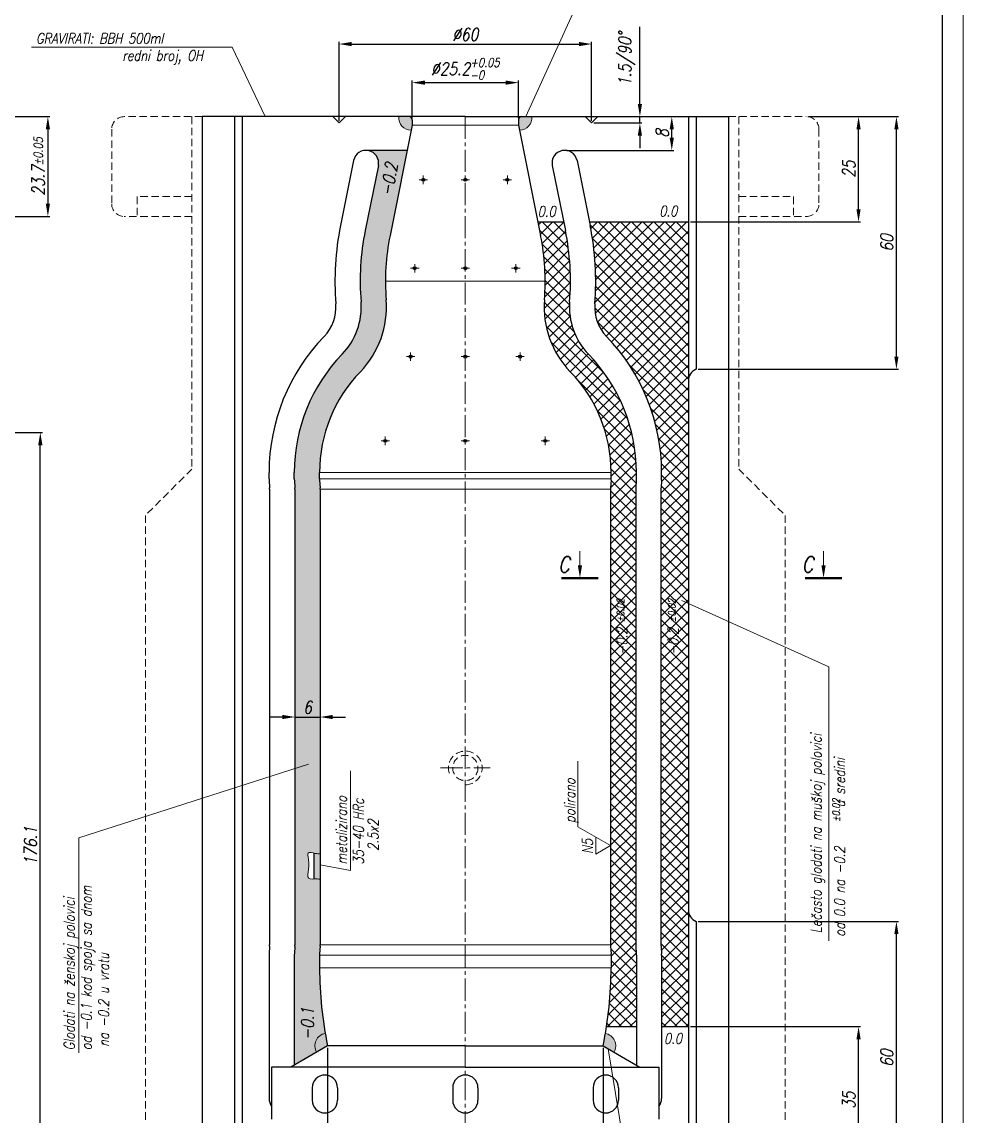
# Model space of a CAD drawing. Extents: x -409 to 671, y -177 to 531.
# Drawn here: x 207.9 to 431.5, y 42.1 to 302 of the extents above; entities that cross this region are included whole.
import ezdxf

# ---------------------------------------------------------------- set-up
doc = ezdxf.new("R2010")
doc.units = 0
doc.header["$LTSCALE"] = 7
doc.header["$MEASUREMENT"] = 0
doc.linetypes.add('CENTER2', pattern=[1.125, 0.75, -0.125, 0.125, -0.125])
doc.linetypes.add('HIDDEN', pattern=[0.375, 0.25, -0.125])
doc.layers.get('0').update_dxf_attribs({"linetype": 'CONTINUOUS', "lineweight": 15})
for name, color, linetype, lineweight in [('1', 1, 'CENTER2', 15), ('2', 2, 'HIDDEN', 15), ('3', 3, 'CONTINUOUS', 30), ('4', 5, 'CONTINUOUS', 50), ('8', 250, 'CONTINUOUS', 15)]:
    doc.layers.add(name, color=color, linetype=linetype, lineweight=lineweight)
doc.styles.add('ITALICT', font='ITALICT.shx', dxfattribs={"width": 0.8, "height": 3})
doc.dimstyles.get("Standard").update_dxf_attribs({"dimtxt": 3, "dimasz": 3, "dimexe": 0.5, "dimexo": 0.5, "dimgap": 0.8, "dimtad": 1, "dimdsep": 46, "dimtxsty": 'ITALICT', "dimcen": 0.09, "dimazin": 2, "dimtfac": 1, "dimtmove": 0, "dimatfit": 3, "dimfxl": 1, "dimtolj": 1, "dimtzin": 0, "dimarcsym": 0})

# ---------------------------------------------------------------- blocks, each defined once
blk = doc.blocks.new('*D12')
at = {"color": 0, "lineweight": -2, "transparency": 16777216}
for p, q in [((300.6560759354109, 279.1682538731645), (300.6560759354109, 288.0477000788716)), ((303.6560759354109, 287.5477000788716), (322.8560759354109, 287.5477000788716)), ((325.8560759354109, 279.1682538731645), (325.8560759354109, 288.0477000788716))]:
    blk.add_line(p, q, dxfattribs=at)
at = {"color": 0, "transparency": 16777216}
for points in [[(303.6560759354109, 288.0477000788716), (303.6560759354109, 287.0477000788716), (300.6560759354109, 287.5477000788716)], [(322.8560759354109, 288.0477000788716), (322.8560759354109, 287.0477000788716), (325.8560759354109, 287.5477000788716)]]:
    blk.add_solid(points, dxfattribs=at)
at = {"color": 0, "transparency": 16777216, "insert": (313.2560759354109, 290.8327000788716), "char_height": 3, "attachment_point": 5, "style": 'ITALICT'}
blk.add_mtext('\\A1;%%c25.2{}{\\H0.71x;\\C3;\\S+0.05^ -0;}', dxfattribs=at)
blk = doc.blocks.new('*D23')
at = {"color": 0, "lineweight": -2, "transparency": 16777216}
for p, q in [((161.2258858793589, 279.4682538731645), (214.6031595607306, 279.4682538731645)), ((214.1031595607306, 276.4682538731645), (214.1031595607306, 258.7682538731644)), ((161.2258858793589, 255.7682538731644), (214.6031595607306, 255.7682538731644))]:
    blk.add_line(p, q, dxfattribs=at)
at = {"color": 0, "transparency": 16777216}
for points in [[(213.6031595607306, 276.4682538731645), (214.6031595607306, 276.4682538731645), (214.1031595607306, 279.4682538731645)], [(213.6031595607306, 258.7682538731644), (214.6031595607306, 258.7682538731644), (214.1031595607306, 255.7682538731644)]]:
    blk.add_solid(points, dxfattribs=at)
at = {"color": 0, "transparency": 16777216, "insert": (211.8031595607306, 267.6182538731645), "char_height": 3, "attachment_point": 5, "rotation": 90, "style": 'ITALICT'}
blk.add_mtext('\\A1;23.7{}{\\H0.71x;\\C3;%%p0.05}', dxfattribs=at)
blk = doc.blocks.new('*D32')
at = {"color": 0, "lineweight": -2, "transparency": 16777216}
for p, q in [((280.5310759354108, 58.26825387316504), (280.5310759354108, 16.37807783473869)), ((345.9810759354108, 58.26825387316441), (345.9810759354108, 16.37807783473869)), ((283.5310759354108, 16.87807783473869), (342.9810759354108, 16.87807783473869))]:
    blk.add_line(p, q, dxfattribs=at)
at = {"color": 0, "transparency": 16777216}
for points in [[(283.5310759354108, 17.37807783473869), (283.5310759354108, 16.37807783473869), (280.5310759354108, 16.87807783473869)], [(342.9810759354108, 17.37807783473869), (342.9810759354108, 16.37807783473869), (345.9810759354108, 16.87807783473869)]]:
    blk.add_solid(points, dxfattribs=at)
at = {"color": 0, "transparency": 16777216, "insert": (313.2560759354108, 20.16307783473869), "char_height": 3, "attachment_point": 5, "style": 'ITALICT'}
blk.add_mtext('\\A1;%%c65.45{}{\\H0.71x;\\C3;\\S+0.05^ -0;}', dxfattribs=at)
blk = doc.blocks.new('*D36')
at = {"color": 0, "lineweight": -2, "transparency": 16777216}
for p, q in [((283.2560759354109, 278.4682538731645), (283.2560759354109, 297.208543599171)), ((286.2560759354109, 296.708543599171), (340.2560759354109, 296.708543599171)), ((343.2560759354109, 278.4682538731645), (343.2560759354109, 297.208543599171))]:
    blk.add_line(p, q, dxfattribs=at)
at = {"color": 0, "transparency": 16777216}
for points in [[(286.2560759354109, 297.208543599171), (286.2560759354109, 296.208543599171), (283.2560759354109, 296.708543599171)], [(340.2560759354109, 297.208543599171), (340.2560759354109, 296.208543599171), (343.2560759354109, 296.708543599171)]]:
    blk.add_solid(points, dxfattribs=at)
at = {"color": 0, "transparency": 16777216, "insert": (313.2560759354109, 299.008543599171), "char_height": 3, "attachment_point": 5, "style": 'ITALICT'}
blk.add_mtext('\\A1;%%c60', dxfattribs=at)
blk = doc.blocks.new('*D37')
at = {"color": 0, "lineweight": -2, "transparency": 16777216}
for p, q in [((354.7206842005839, 282.4682538731645), (354.7206842005839, 300.7825395874502)), ((354.7206842005839, 277.9682538731645), (354.7206842005839, 279.4682538731645)), ((343.7560759354109, 277.9682538731645), (355.2206842005839, 277.9682538731645)), ((354.7206842005839, 274.9682538731645), (354.7206842005839, 271.9682538731645))]:
    blk.add_line(p, q, dxfattribs=at)
at = {"color": 0, "transparency": 16777216}
for points in [[(354.2206842005839, 282.4682538731645), (355.2206842005839, 282.4682538731645), (354.7206842005839, 279.4682538731645)], [(354.2206842005839, 274.9682538731645), (355.2206842005839, 274.9682538731645), (354.7206842005839, 277.9682538731645)]]:
    blk.add_solid(points, dxfattribs=at)
at = {"color": 0, "transparency": 16777216, "insert": (351.6349699148695, 293.1253967303074), "char_height": 3, "attachment_point": 5, "rotation": 90, "style": 'ITALICT'}
blk.add_mtext('\\A1;1.5/90%%D', dxfattribs=at)
blk = doc.blocks.new('*D38')
at = {"color": 0, "lineweight": -2, "transparency": 16777216}
for p, q in [((362.2995983429122, 274.4682538731645), (362.2995983429122, 276.4682538731645)), ((337.3524415734497, 271.4682538731645), (362.7995983429122, 271.4682538731645))]:
    blk.add_line(p, q, dxfattribs=at)
at = {"color": 0, "transparency": 16777216}
for points in [[(361.7995983429122, 276.4682538731645), (362.7995983429122, 276.4682538731645), (362.2995983429122, 279.4682538731645)], [(361.7995983429122, 274.4682538731645), (362.7995983429122, 274.4682538731645), (362.2995983429122, 271.4682538731645)]]:
    blk.add_solid(points, dxfattribs=at)
at = {"color": 0, "transparency": 16777216, "insert": (359.9995983429122, 275.4682538731646), "char_height": 3, "attachment_point": 5, "rotation": 90, "style": 'ITALICT'}
blk.add_mtext('\\A1;8', dxfattribs=at)
blk = doc.blocks.new('*D41')
at = {"color": 0, "lineweight": -2, "transparency": 16777216}
for p, q in [((394.756075935411, 279.4682538731645), (416.1579726060618, 279.4682538731645)), ((415.6579726060618, 222.4682538731645), (415.6579726060618, 276.4682538731645)), ((368.5759210578985, 219.4682538731645), (416.1579726060618, 219.4682538731645))]:
    blk.add_line(p, q, dxfattribs=at)
at = {"color": 0, "transparency": 16777216}
for points in [[(415.1579726060618, 276.4682538731645), (416.1579726060618, 276.4682538731645), (415.6579726060618, 279.4682538731645)], [(415.1579726060618, 222.4682538731645), (416.1579726060618, 222.4682538731645), (415.6579726060618, 219.4682538731645)]]:
    blk.add_solid(points, dxfattribs=at)
at = {"color": 0, "transparency": 16777216, "insert": (413.3579726060618, 249.4682538731646), "char_height": 3, "attachment_point": 5, "rotation": 90, "style": 'ITALICT'}
blk.add_mtext('\\A1;60', dxfattribs=at)
blk = doc.blocks.new('*D42')
at = {"color": 0, "lineweight": -2, "transparency": 16777216}
for p, q in [((368.5759210578985, 88.31825387316448), (416.1579726060617, 88.31825387316447)), ((415.6579726060617, 31.31825387316445), (415.6579726060617, 85.31825387316448)), ((386.7560759354112, 28.31825387316446), (416.1579726060617, 28.31825387316445))]:
    blk.add_line(p, q, dxfattribs=at)
at = {"color": 0, "transparency": 16777216}
for points in [[(415.1579726060617, 85.31825387316448), (416.1579726060617, 85.31825387316447), (415.6579726060617, 88.31825387316448)], [(415.1579726060617, 31.31825387316445), (416.1579726060617, 31.31825387316445), (415.6579726060617, 28.31825387316445)]]:
    blk.add_solid(points, dxfattribs=at)
at = {"color": 0, "transparency": 16777216, "insert": (413.3579726060617, 55.81825387316454), "char_height": 3, "attachment_point": 5, "rotation": 90, "style": 'ITALICT'}
blk.add_mtext('\\A1;60', dxfattribs=at)
blk = doc.blocks.new('*D86')
at = {"color": 0, "lineweight": -2, "transparency": 16777216}
for p, q in [((366.7560684379133, 63.31825387316453), (407.1579726060617, 63.31825387316452)), ((406.6579726060617, 31.31825387316446), (406.6579726060617, 60.31825387316452)), ((386.7560759354109, 28.31825387316446), (407.1579726060617, 28.31825387316446))]:
    blk.add_line(p, q, dxfattribs=at)
at = {"color": 0, "transparency": 16777216}
for points in [[(406.1579726060617, 60.31825387316452), (407.1579726060617, 60.31825387316452), (406.6579726060617, 63.31825387316452)], [(406.1579726060617, 31.31825387316446), (407.1579726060617, 31.31825387316446), (406.6579726060617, 28.31825387316446)]]:
    blk.add_solid(points, dxfattribs=at)
at = {"color": 0, "transparency": 16777216, "insert": (404.3579726060617, 45.81825387316454), "char_height": 3, "attachment_point": 5, "rotation": 90, "style": 'ITALICT'}
blk.add_mtext('\\A1;35', dxfattribs=at)
blk = doc.blocks.new('*D98')
at = {"color": 0, "lineweight": -2, "transparency": 16777216}
for p, q in [((148.2258858793589, 204.4182538731645), (212.8001589766388, 204.4182538731645)), ((212.3001589766388, 31.31825387316444), (212.3001589766388, 201.4182538731645)), ((147.3758858793589, 28.31825387316446), (212.8001589766388, 28.31825387316444))]:
    blk.add_line(p, q, dxfattribs=at)
at = {"color": 0, "transparency": 16777216}
for points in [[(211.8001589766388, 201.4182538731645), (212.8001589766388, 201.4182538731645), (212.3001589766388, 204.4182538731645)], [(211.8001589766388, 31.31825387316444), (212.8001589766388, 31.31825387316444), (212.3001589766388, 28.31825387316444)]]:
    blk.add_solid(points, dxfattribs=at)
at = {"color": 0, "transparency": 16777216, "insert": (210.0001589766388, 106.2553920564385), "char_height": 3, "attachment_point": 5, "rotation": 90, "style": 'ITALICT'}
blk.add_mtext('\\A1;176.1', dxfattribs=at)
blk = doc.blocks.new('*D99')
at = {"color": 0, "lineweight": -2, "transparency": 16777216}
for p, q in [((394.756075935411, 279.4682538731645), (407.1579726060618, 279.4682538731645)), ((406.6579726060618, 257.4682538731645), (406.6579726060618, 276.4682538731645)), ((366.7560684379132, 254.4682538731645), (407.1579726060618, 254.4682538731645))]:
    blk.add_line(p, q, dxfattribs=at)
at = {"color": 0, "transparency": 16777216}
for points in [[(406.1579726060618, 276.4682538731645), (407.1579726060618, 276.4682538731645), (406.6579726060618, 279.4682538731645)], [(406.1579726060618, 257.4682538731645), (407.1579726060618, 257.4682538731645), (406.6579726060618, 254.4682538731645)]]:
    blk.add_solid(points, dxfattribs=at)
at = {"color": 0, "transparency": 16777216, "insert": (404.3579726060617, 266.9682538731646), "char_height": 3, "attachment_point": 5, "rotation": 90, "style": 'ITALICT'}
blk.add_mtext('\\A1;25', dxfattribs=at)
blk = doc.blocks.new('*D118')
at = {"color": 0, "linetype": 'ByBlock', "lineweight": -2, "transparency": 16777216}
for p, q in [((269.7810759354109, 136.8682538731645), (266.7810759354109, 136.8682538731645)), ((272.7810759354109, 136.8682538731645), (278.7810759354109, 136.8682538731645)), ((281.7810759354109, 136.8682538731645), (284.7810759354109, 136.8682538731645))]:
    blk.add_line(p, q, dxfattribs=at)
at = {"color": 0, "transparency": 16777216}
for points in [[(269.7810759354109, 137.3682538731645), (269.7810759354109, 136.3682538731645), (272.7810759354109, 136.8682538731645)], [(281.7810759354109, 137.3682538731645), (281.7810759354109, 136.3682538731645), (278.7810759354109, 136.8682538731645)]]:
    blk.add_solid(points, dxfattribs=at)
at = {"color": 0, "transparency": 16777216, "insert": (275.7810759354109, 139.1682538731645), "char_height": 3, "attachment_point": 5, "style": 'ITALICT'}
blk.add_mtext('\\A1;6', dxfattribs=at)

msp = doc.modelspace()

# ---------------------------------------------------------------- hatches: boundary and pattern name
h = msp.add_hatch(color=256)
h.dxf.hatch_style = 1
h.paths.add_polyline_path([(300.6560759354111, 278.6682538731645, 0.4142135623730951), (299.8560759354111, 279.4682538731645), (297.4309259118746, 279.4682538731645, 0.4358527325705445), (300.4071427461134, 276.2339749156389), (300.6560759354109, 277.4682538731645)])
h.paths.add_polyline_path([(329.0812259589472, 279.4682538731645), (326.6560759354108, 279.4682538731645, 0.4142135623730951), (325.8560759354108, 278.6682538731645), (325.856075935411, 277.4682538731645), (326.1050091247085, 276.2339749156389, 0.435852732570544)])
h = msp.add_hatch(color=256)
h.dxf.hatch_style = 1
edge = h.paths.add_edge_path()
edge.add_spline(control_points=[(278.7810759354109, 104.4237567503555), (278.4495835926557, 104.3819505464335), (277.9744205470585, 104.3815411638697), (277.4181724255089, 104.5084965864699), (277.2810759354109, 104.5413966023833)], knot_values=[11.11269110053702, 11.11269110053702, 11.11269110053702, 11.11269110053702, 12.11596457032771, 12.44463667010684, 12.44463667010684, 12.44463667010684, 12.44463667010684], degree=3, periodic=0)
edge.add_line((277.2810759354109, 104.5413966023833), (277.2810759354109, 98.39348359616764))
edge.add_spline(control_points=[(277.2810759354109, 98.39348359616763), (277.5434780750919, 98.40965455669793), (278.0327544215266, 98.44185637951139), (278.4581108832782, 98.37367752839167), (278.7810759354109, 98.3298733752099)], knot_values=[1.10695986232583, 1.10695986232583, 1.10695986232583, 1.10695986232583, 1.791871572251339, 2.344645102526589, 2.344645102526589, 2.344645102526589, 2.344645102526589], degree=3, periodic=0)
edge.add_line((278.7810759354109, 98.3298733752099), (278.7810759354109, 104.4237567503555))
h = msp.add_hatch(color=256)
h.dxf.hatch_style = 1
h.paths.add_polyline_path([(279.9697842925706, 61.71527808271571, 0.5162301655824615), (277.9330002410359, 57.26825297773259), (280.5310759354108, 58.76825387316504, -0.008240888075733966)])
h.paths.add_polyline_path([(346.5423675782512, 61.71527808271526, -0.008240888075734632), (345.981075935411, 58.76825387316435), (348.5791516297858, 57.26825297773198, 0.5162301655824778)])
at = {"layer": '8'}
h = msp.add_hatch(dxfattribs=at)
h.set_pattern_fill('DOTS', color=256, scale=15)
h.set_pattern_definition([(0, (0, 0), (0.46875, 0.9375), [0, -0.9375])])
edge = h.paths.add_edge_path()
edge.add_arc((273.7810759354109, 190.9682538731648), 5.000000000000074, 0, 3.987415849340274)
edge.add_line((278.7689726711722, 191.3159407342662), (278.6431791996495, 193.1205670120628))
edge.add_arc((283.6310759354105, 193.4682538731642), 4.999999999999835, 180.0000000000045, 183.9874158493391, ccw=False)
edge.add_line((278.6310759354107, 193.4682538731638), (278.6310759354108, 194.9682538731619))
edge.add_arc((312.9810759354108, 194.9682538731644), 34.35000000000004, 135.879433021579, 180.0000000000043, ccw=False)
edge.add_arc((272.5287382254424, 234.197463319681), 22, 315.879433021579, 364.5966208608755)
edge.add_arc((349.2810759354107, 240.3682538731646), 54.99999999999994, 168.5973728673433, 184.5966208608755, ccw=False)
edge.add_line((295.3666598532795, 251.2418796954388), (299.4459774186383, 271.4682538731645))
edge.add_line((299.4459774186383, 271.4682538731645), (289.6597102973723, 271.4682538731645))
edge.add_arc((289.6597102973723, 268.4682538731645), 3.000000000000021, -11.402627132656676, 90, ccw=False)
edge.add_line((292.6004966291249, 267.8751470101313), (289.4850871897744, 252.4280934215053))
edge.add_arc((349.2810759354108, 240.3682538731646), 61.00000000000003, 168.597372867343, 184.5966208608755)
edge.add_arc((272.5287382254423, 234.197463319681), 16.00000000000002, -44.120566978420925, 4.596620860875419, ccw=False)
edge.add_arc((312.9810759354108, 194.9682538731645), 40.35000000000001, 135.879433021579, 180.0000000000043)
edge.add_line((272.6310759354108, 194.9682538731614), (272.6310759354107, 193.4682538731645))
edge.add_arc((277.6310759354105, 193.4682538731642), 4.999999999999835, 179.9999999999958, 183.9874158493401)
edge.add_line((272.6431791996495, 193.1205670120628), (272.7689726711722, 191.3159407342661))
edge.add_arc((267.7810759354109, 190.9682538731648), 5.000000000000076, 0, 3.9874158493390155, ccw=False)
edge.add_line((272.7810759354109, 190.9682538731648), (272.7810759354109, 82.76825387316462))
edge.add_arc((267.7810759354109, 82.76825387316462), 5.00000000000005, -3.9874158493349796, 0, ccw=False)
edge.add_line((272.7689726711722, 82.42056701206364), (272.6431791996496, 80.61594073426524))
edge.add_arc((277.6310759354109, 80.26825387316437), 5.000000000000089, 176.0125841506663, 180.000000000002)
edge.add_line((272.6310759354108, 80.2682538731642), (272.6310759354118, 54.20718311623092))
edge.add_line((272.6310759354118, 54.20718311623092), (277.9330002410359, 57.26825297773259))
edge.add_arc((280.5310759354105, 58.76825387316549), 3.000000000000001, 100.78342918563192, 210.0000197471237, ccw=False)
edge.add_arc((369.6468654090963, 77.2682538731646), 91.01578947368536, 180.0000000000022, 189.8391143497341, ccw=False)
edge.add_line((278.6310759354109, 77.26825387316107), (278.6310759354108, 80.2682538731642))
edge.add_arc((283.6310759354109, 80.26825387316437), 5.000000000000089, 176.012584150665, 180.000000000002, ccw=False)
edge.add_line((278.6431791996496, 80.61594073426535), (278.7689726711722, 82.42056701206376))
edge.add_arc((273.7810759354109, 82.7682538731646), 5.000000000000049, 356.0125841506666, 360.0000000000003)
edge.add_line((278.7810759354109, 82.76825387316462), (278.7810759354109, 98.32987337520989))
edge.add_spline(control_points=[(278.7810759354109, 98.3298733752099), (278.4581108832782, 98.37367752839167), (278.0327544215266, 98.44185637951139), (277.5434780750919, 98.40965455669793), (277.2810759354109, 98.39348359616763)], knot_values=[1.10695986232583, 1.10695986232583, 1.10695986232583, 1.10695986232583, 1.65973339260108, 2.344645102526589, 2.344645102526589, 2.344645102526589, 2.344645102526589], degree=3, periodic=0)
edge.add_spline(control_points=[(277.2810759354109, 98.39348359616763), (276.7679512317041, 98.3618614480371), (275.5302455909122, 98.29674073538816), (276.2063068182984, 101.3002297589263), (276.0170817004694, 102.8026635153051), (275.7589791558971, 104.9544388555237), (276.6780946575509, 104.6860982911202), (277.2810759354109, 104.5413966023833)], knot_values=[2.344645102526589, 2.344645102526589, 2.344645102526589, 2.344645102526589, 3.683982954908346, 5.789738561323501, 8.897583544937163, 9.667117092186864, 11.11269110053702, 11.11269110053702, 11.11269110053702, 11.11269110053702], degree=3, periodic=0)
edge.add_spline(control_points=[(277.2810759354109, 104.5413966023833), (277.4181724255089, 104.5084965864699), (277.9744205470585, 104.3815411638697), (278.4495835926557, 104.3819505464335), (278.7810759354109, 104.4237567503555)], knot_values=[11.11269110053702, 11.11269110053702, 11.11269110053702, 11.11269110053702, 11.44136320031615, 12.44463667010684, 12.44463667010684, 12.44463667010684, 12.44463667010684], degree=3, periodic=0)
edge.add_line((278.7810759354109, 104.4237567503555), (278.7810759354109, 190.9682538731648))
h.paths.add_polyline_path([(274.1739330782681, 136.9182538731645), (277.3882187925538, 136.9182538731645), (277.3882187925538, 141.4182538731645), (274.1739330782681, 141.4182538731645)], flags=24)
h.paths.add_polyline_path([(296.5892722938974, 259.8409215583737), (298.2613279784091, 269.4247272653309), (293.8282900963363, 270.1981450929686), (292.1562344118246, 260.6143393860112)], flags=24)
h.paths.add_polyline_path([(277.9970967800516, 59.6101865400215), (277.9970967800516, 68.99590082573579), (273.4970967800516, 68.99590082573579), (273.4970967800516, 59.6101865400215)], flags=25)
h = msp.add_hatch(dxfattribs=at)
h.set_pattern_fill('ANSI37', color=256, scale=15)
h.set_pattern_definition([(45, (0, 0), (-1.325825214724776, 1.325825214724777), []), (135, (0, 0), (-1.325825214724777, -1.325825214724776), [])])
h.paths.add_polyline_path([(337.0270646810476, 252.428093421505), (336.615598824959, 254.4682538731646), (330.4947869163724, 254.4682538731645), (331.1454920175423, 251.2418796954387, -0.06992351465254344), (332.0541742996742, 235.960546334962, 0.2158294553270084), (338.19013184202, 218.8817116280508, -0.1949263146822356), (347.881075935411, 194.9682538731619), (347.8810759354112, 193.4682538731646, -0.01740013953562976), (347.8689726711724, 193.1205670120628), (347.7431791996497, 191.3159407342661, 0.01740013953560478), (347.731075935411, 190.9682538731648), (347.731075935411, 82.76825387316464, 0.01740013953558809), (347.7431791996497, 82.42056701206366), (347.8689726711723, 80.61594073426517, -0.01740013953559269), (347.881075935411, 80.26825387316413), (347.8810759354109, 77.26825387316097, -0.03848814772421192), (346.8056635652168, 63.31825387316442), (353.8810759354104, 63.31825387316454), (353.881075935411, 80.26825387316416, 0.01740013953559807), (353.8689726711723, 80.61594073426531), (353.7431791996497, 82.42056701206377, -0.01740013953558459), (353.731075935411, 82.76825387316467), (353.731075935411, 190.9682538731648, -0.0174001395356108), (353.7431791996497, 191.3159407342662), (353.8689726711724, 193.1205670120628, 0.01740013953558885), (353.8810759354112, 193.4682538731638), (353.881075935411, 194.9682538731614, 0.1949263146822356), (342.4973905156635, 223.0587348166772, -0.2158294553270086), (338.034875939412, 235.4797055126127, 0.06992351465254344)])
h.paths.add_polyline_path([(366.2560684379132, 254.4682538731645), (342.7364107335455, 254.4682538731645), (342.9086373445528, 253.6143071475711, -0.06992351465254289), (344.0155775791498, 234.9988646902633, 0.2158294553270084), (346.804649189307, 227.2357580053036, -0.1949263146822355), (359.881075935411, 194.968253873161), (359.8810759354112, 193.4682538731646, -0.01740013953563043), (359.8689726711724, 193.1205670120627), (359.7431791996497, 191.3159407342661, 0.0174001395356051), (359.731075935411, 190.9682538731648), (359.731075935411, 82.76825387316464, 0.01740013953559171), (359.7431791996497, 82.4205670120636), (359.8689726711723, 80.61594073426522, -0.01740013953559523), (359.881075935411, 80.26825387316413), (359.8810759354104, 63.31825387316454), (366.2560684379133, 63.31825387316451)])
h.paths.add_polyline_path([(352.3603417374632, 151.1510069839445), (352.3603417374632, 159.2581498410873), (348.6103417374632, 159.2581498410873), (348.6103417374632, 151.1510069839445)], flags=24)
h.paths.add_polyline_path([(351.4559534951835, 159.4757574086707), (351.4559534951835, 166.8174240753374), (348.8309534951835, 166.8174240753374), (348.8309534951835, 159.4757574086707)], flags=24)
h.paths.add_polyline_path([(363.6024359966567, 159.4757574086707), (363.6024359966567, 166.8174240753374), (360.9774359966567, 166.8174240753374), (360.9774359966567, 159.4757574086707)], flags=24)
h.paths.add_polyline_path([(364.5068242389364, 151.1510069839445), (364.5068242389364, 159.2581498410873), (360.7568242389364, 159.2581498410873), (360.7568242389364, 151.1510069839445)], flags=24)

# ---------------------------------------------------------------- linework, layer by layer
for p, q in [((431.4996989140276, 506.4649973084856), (431.4996989140282, -94.1370504057216)), ((341.5993394357501, 310.1383845369762), (327.5978994800175, 279.4682538731645)), ((210.2477706419519, 296.013258732138), (257.890567756679, 296.0132587321379)), ((257.890567756679, 296.0132587321379), (265.692581079907, 279.4682538731644)), ((340.4873238175284, 172.8700897778702), (340.4873238175284, 176.2934473049336)), ((398.3517551775782, 172.8700897778702), (398.3517551775782, 176.2934473049336)), ((399.5865739902641, 148.7983651655945), (364.7092260782201, 164.5488765136934)), ((399.586573990264, 83.72646569872973), (399.5865739902641, 148.7983651655945)), ((221.4719020061132, 108.1341148931433), (276.0341860913185, 125.6856988274619)), ((340.0093842483194, 110.7837363127186), (340.0093842483195, 126.36080199027)), ((285.9672104883443, 100.3963273710617), (285.9672104883443, 124.1170881648534)), ((340.0093842483194, 110.7837363127186), (347.731075935411, 106.3256155385769)), ((221.4719020061132, 57.09713169210653), (221.4719020061132, 108.1341148931433)), ((344.2608803834505, 104.3220972025119), (344.2608803834505, 108.3291338746419)), ((347.731075935411, 106.3256155385769), (344.2608803834505, 104.3220972025119)), ((285.9672104883443, 100.3963273710617), (278.7810759354109, 101.7537079877646)), ((356.5617677970658, 0.7097381153145363), (347.1623555726997, 58.08624121374665))]:
    msp.add_line(p, q)
for centre, start, end in [((300.4217613603603, 279.2339392981137), 175.5203587826544, 269.7208039288553), ((326.0903905104615, 279.2339392981137), 270.2791960711469, 4.47964121734552), ((280.5310759354108, 58.76825387316504), 100.7834291856363, 210.0000197471119), ((345.9810759354108, 58.76825387316441), 329.9999802528891, 79.21657081436149)]:
    msp.add_arc(centre, 3, start, end)
msp.add_open_spline([(278.7810759354109, 98.3298733752099), (278.4581108832782, 98.37367752839167), (277.572462910022, 98.51563484359143), (275.4595838175211, 97.98281671169516), (276.2063068182984, 101.3002297589263), (276.0170817004694, 102.8026635153051), (275.743042304186, 105.0873028091496), (277.4587212841632, 104.3810968568294), (278.4495835926557, 104.3819505464335), (278.7810759354109, 104.4237567503555)], degree=3, knots=[1.10695986232583, 1.10695986232583, 1.10695986232583, 1.10695986232583, 1.65973339260108, 3.683982954908346, 5.789738561323501, 8.897583544937163, 9.667117092186864, 11.44136320031615, 12.44463667010684, 12.44463667010684, 12.44463667010684, 12.44463667010684])
for points in [[(340.9873238175284, 172.8700897778702), (339.9873238175284, 172.8700897778702), (340.4873238175284, 169.8700897778701)], [(398.8517551775782, 172.8700897778702), (397.8517551775782, 172.8700897778702), (398.3517551775782, 169.8700897778701)]]:
    msp.add_solid(points)
at = {"layer": '1'}
for p, q in [((313.2560759354109, 279.4682538731645), (313.2560759354108, 28.31825387316435)), ((303.2560759354109, 265.4682538731645), (303.2560759354109, 263.4682538731645)), ((323.2560759354109, 265.4682538731645), (323.2560759354109, 263.4682538731645)), ((302.2560759354109, 264.4682538731645), (304.2560759354109, 264.4682538731645)), ((312.2560759354109, 264.4682538731645), (314.2560759354109, 264.4682538731645)), ((324.2560759354109, 264.4682538731645), (322.2560759354109, 264.4682538731645)), ((301.2560759354109, 244.4682538731645), (301.2560759354109, 242.4682538731645)), ((325.2560759354109, 244.4682538731645), (325.2560759354109, 242.4682538731645)), ((300.2560759354109, 243.4682538731645), (302.2560759354109, 243.4682538731645)), ((312.2560759354109, 243.4682538731645), (314.2560759354109, 243.4682538731645)), ((326.2560759354109, 243.4682538731645), (324.2560759354109, 243.4682538731645)), ((299.2560759354109, 222.4682538731645), (301.2560759354109, 222.4682538731645)), ((300.2560759354109, 223.4682538731645), (300.2560759354109, 221.4682538731645)), ((312.2560759354109, 222.4682538731645), (314.2560759354109, 222.4682538731645)), ((327.2560759354109, 222.4682538731645), (325.2560759354109, 222.4682538731645)), ((326.2560759354109, 223.4682538731645), (326.2560759354109, 221.4682538731645)), ((294.2560759354109, 203.4682538731645), (294.2560759354109, 201.4682538731645)), ((332.2560759354109, 203.4682538731645), (332.2560759354109, 201.4682538731645)), ((293.2560759354109, 202.4682538731645), (295.2560759354109, 202.4682538731645)), ((312.2560759354109, 202.4682538731645), (314.2560759354109, 202.4682538731645)), ((333.2560759354109, 202.4682538731645), (331.2560759354109, 202.4682538731645)), ((307.3808792233829, 124.7682538731645), (319.1478916117905, 124.7682538731644))]:
    msp.add_line(p, q, dxfattribs=at)
at = {"layer": '2'}
for p, q in [((250.7560759354109, 279.4682538731645), (232.2560759354109, 279.4682538731645)), ((248.3060759354109, 279.4682538731645), (248.3060759354109, 195.7682538731646)), ((375.7560759354109, 279.4682538731645), (394.256075935411, 279.4682538731645)), ((378.206075935411, 279.4682538731645), (378.206075935411, 195.7682538731646)), ((229.2560759354109, 276.4682538731645), (229.2560759354108, 258.7682538731644)), ((397.256075935411, 276.4682538731645), (397.2560759354108, 258.7682538731644)), ((248.3060759354111, 260.4682538731645), (235.3060759354111, 260.4682538731645)), ((235.3060759354111, 260.4682538731645), (235.3060759354113, 255.7682538731644)), ((378.2060759354108, 260.4682538731645), (391.2060759354108, 260.4682538731645)), ((391.2060759354108, 260.4682538731645), (391.2060759354105, 255.7682538731644)), ((248.3060759354111, 255.7682538731644), (232.2560759354108, 255.7682538731644)), ((378.2060759354108, 255.7682538731644), (394.2560759354108, 255.7682538731644)), ((248.3060759354109, 195.7682538731646), (237.2560759354112, 184.7182538731645)), ((378.206075935411, 195.7682538731646), (389.2560759354107, 184.7182538731645)), ((237.2560759354112, 184.7182538731645), (237.2560759354109, 31.31825387316447)), ((389.2560759354107, 184.7182538731645), (389.2560759354112, 31.31825387316447))]:
    msp.add_line(p, q, dxfattribs=at)
msp.add_circle((313.2560759354109, 124.7682538731644), 3, dxfattribs=at)
for centre, radius, start, end in [((232.2560759354109, 276.4682538731645), 3, 90, 180), ((394.256075935411, 276.4682538731645), 3, 0, 90), ((232.2560759354108, 258.7682538731644), 3, 180, 270), ((394.2560759354108, 258.7682538731644), 3, 270, 0), ((313.2560759354109, 124.7682538731644), 4, 270, 206.7051402965727)]:
    msp.add_arc(centre, radius, start, end, dxfattribs=at)
at = {"layer": '3'}
for p, q in [((426.4996989140276, 501.4649973084855), (426.4996989140282, -89.1370504057216)), ((313.2560759354109, 279.4682538731645), (250.7560759354107, 279.4682538731645)), ((250.7560759354109, 279.4682538731645), (250.756075935411, 28.31825387316446)), ((258.4362312757232, 279.4682538731645), (258.4362312757232, 28.31825387316445)), ((260.2560836188025, 279.4682538731645), (260.2560836188026, 28.31825387316445)), ((283.2560759354109, 277.9682538731645), (281.7560759354114, 279.4682538731645)), ((283.2560759354109, 277.9682538731645), (284.7560759354105, 279.4682538731645)), ((300.6560759354109, 278.6682538731645), (300.6560759354109, 277.4682538731645)), ((313.2560759354109, 279.4682538731645), (375.7560759354112, 279.4682538731645)), ((325.856075935411, 278.6682538731645), (325.856075935411, 277.4682538731645)), ((343.2560759354109, 277.9682538731645), (341.7560759354114, 279.4682538731645)), ((343.2560759354109, 277.9682538731645), (344.7560759354105, 279.4682538731645)), ((366.2560684379132, 279.4682538731645), (366.2560684379133, 38.31825387316444)), ((368.0759210578985, 279.4682538731645), (368.0759210578985, 219.4682538731645)), ((375.7560759354109, 279.4682538731645), (375.7560759354108, 28.31825387316446)), ((300.6560759354109, 277.4682538731645), (295.3666598532796, 251.2418796954388)), ((325.856075935411, 277.4682538731645), (331.1454920175423, 251.2418796954388)), ((299.4459774186383, 271.4682538731645), (289.6597102973723, 271.4682538731645)), ((286.7189239656196, 269.0613607361976), (283.6035145262692, 253.6143071475714)), ((292.6004966291248, 267.8751470101313), (289.4850871897744, 252.4280934215051)), ((333.911655241697, 267.8751470101313), (337.0270646810475, 252.4280934215051)), ((339.7932279052022, 269.0613607361976), (342.9086373445527, 253.6143071475714)), ((330.4947869163724, 254.4682538731645), (336.6155988249589, 254.4682538731646)), ((342.7364107335455, 254.4682538731645), (366.2560684379133, 254.4682538731645)), ((266.6310759354107, 193.4682538731645), (266.6310759354106, 194.9682538731645)), ((272.6310759354107, 193.4682538731645), (272.6310759354106, 194.9682538731645)), ((278.6310759354107, 193.4682538731645), (278.6310759354106, 194.9682538731645)), ((347.8810759354112, 193.4682538731645), (347.8810759354113, 194.9682538731645)), ((353.8810759354112, 193.4682538731645), (353.8810759354113, 194.9682538731645)), ((359.8810759354112, 193.4682538731645), (359.8810759354113, 194.9682538731645)), ((266.6431791996494, 193.1205670120633), (266.7689726711722, 191.3159407342656)), ((272.6431791996494, 193.1205670120633), (272.7689726711722, 191.3159407342656)), ((278.6431791996494, 193.1205670120633), (278.7689726711722, 191.3159407342656)), ((347.8689726711725, 193.1205670120633), (347.7431791996497, 191.3159407342656)), ((353.8689726711725, 193.1205670120633), (353.7431791996497, 191.3159407342656)), ((359.8689726711725, 193.1205670120633), (359.7431791996497, 191.3159407342656)), ((266.7810759354109, 190.9682538731645), (266.7810759354109, 82.7682538731645)), ((272.7810759354109, 190.9682538731645), (272.7810759354109, 82.7682538731645)), ((278.7810759354109, 190.9682538731645), (278.7810759354109, 82.7682538731645)), ((347.731075935411, 190.9682538731645), (347.731075935411, 82.7682538731645)), ((353.731075935411, 190.9682538731645), (353.731075935411, 82.7682538731645)), ((359.731075935411, 190.9682538731645), (359.731075935411, 82.7682538731645)), ((277.2810759354109, 104.5413966023833), (277.2810759354109, 98.39348359616763)), ((368.0759210578984, 88.31825387316451), (368.0759210578985, 38.31825387316445)), ((266.7689726711722, 82.4205670120637), (266.6431791996495, 80.6159407342653)), ((272.7689726711722, 82.4205670120637), (272.6431791996495, 80.6159407342653)), ((278.7689726711722, 82.4205670120637), (278.6431791996495, 80.6159407342653)), ((347.7431791996497, 82.4205670120637), (347.8689726711723, 80.6159407342653)), ((353.7431791996497, 82.4205670120637), (353.8689726711723, 80.6159407342653)), ((359.7431791996497, 82.4205670120637), (359.8689726711723, 80.6159407342653)), ((266.6310759354108, 80.26825387316404), (266.6310759354121, 46.24303774919815)), ((272.6310759354108, 80.26825387316427), (272.6310759354118, 54.207183116231)), ((278.6310759354108, 80.2682538731645), (278.6310759354109, 77.2682538731645)), ((347.881075935411, 80.2682538731645), (347.8810759354109, 77.2682538731645)), ((353.881075935411, 80.26825387316427), (353.8810759354101, 54.207183116231)), ((359.881075935411, 80.26825387316404), (359.8810759354097, 46.24303774919815)), ((346.8056635652168, 63.31825387316442), (353.8810759354104, 63.31825387316451)), ((359.8810759354104, 63.31825387316454), (366.2560684379133, 63.31825387316453)), ((280.5310759354108, 58.76825387316504), (271.7842093656486, 53.71824408504455)), ((313.256075935411, 58.76825387316457), (280.5310759354108, 58.76825387316504)), ((313.2560759354106, 58.76825387316457), (345.9810759354108, 58.76825387316441)), ((345.9810759354108, 58.76825387316441), (354.7279425051731, 53.71824408504392)), ((313.256075935411, 53.71825387316444), (267.2560759354112, 53.7182538731645)), ((267.2560759354112, 53.7182538731645), (267.256075935411, 41.31777258697998)), ((313.2560759354108, 53.71825387316444), (359.2560759354106, 53.7182538731645)), ((359.2560759354106, 53.7182538731645), (359.2560759354109, 41.31777258697998)), ((276.9035634380483, 48.81825387316438), (276.9035634380483, 45.81825387316438)), ((282.9035634380483, 48.81825387316438), (282.9035634380483, 45.81825387316438)), ((310.2560759354109, 48.81825387316438), (310.2560759354109, 45.81825387316438)), ((316.2560759354108, 48.81825387316438), (316.2560759354109, 45.81825387316438)), ((343.6085884327736, 48.81825387316438), (343.6085884327736, 45.81825387316438)), ((349.6085884327736, 48.81825387316438), (349.6085884327736, 45.81825387316438))]:
    msp.add_line(p, q, dxfattribs=at)
for centre in [(303.2560759354109, 264.4682538731645), (313.2560759354109, 264.4682538731645), (323.2560759354109, 264.4682538731645), (301.2560759354109, 243.4682538731645), (313.2560759354109, 243.4682538731645), (325.2560759354109, 243.4682538731645), (300.2560759354109, 222.4682538731645), (313.2560759354109, 222.4682538731645), (326.2560759354109, 222.4682538731645), (294.2560759354109, 202.4682538731645), (313.2560759354109, 202.4682538731645), (332.2560759354109, 202.4682538731645)]:
    msp.add_circle(centre, 0.35, dxfattribs=at)
for centre, radius, start, end in [((299.8560759354111, 278.6682538731645), 0.8, 0, 90), ((326.6560759354108, 278.6682538731645), 0.8, 90, 180), ((289.6597102973723, 268.4682538731645), 3.00000000000004, 348.5973728673433, 168.5973728673433), ((336.8524415734496, 268.4682538731645), 3.00000000000004, 11.40262713265622, 191.4026271326562), ((349.2810759354108, 240.3682538731645), 67, 168.5973728673424, 184.5966208608752), ((349.2810759354108, 240.3682538731645), 61, 168.5973728673424, 184.5966208608752), ((277.2310759354111, 240.3682538731645), 61, 355.4033791391249, 11.4026271326571), ((277.2310759354111, 240.3682538731645), 67, 355.4033791391249, 11.4026271326571), ((349.2810759354108, 240.3682538731645), 55, 168.5973728673424, 184.5966208608752), ((277.2310759354111, 240.3682538731645), 55, 355.4033791391244, 11.40262713265689), ((272.5287382254424, 234.197463319681), 10, 315.8794330215808, 4.596620860875311), ((272.5287382254424, 234.197463319681), 16, 315.8794330215808, 4.596620860875311), ((272.5287382254424, 234.197463319681), 22, 315.8794330215808, 4.596620860875311), ((353.9834136453795, 234.197463319681), 22, 175.4033791391245, 224.1205669784205), ((353.9834136453795, 234.197463319681), 16, 175.4033791391249, 224.1205669784173), ((353.9834136453795, 234.197463319681), 10, 175.4033791391249, 224.1205669784173), ((312.9810759354108, 194.9682538731645), 46.35, 135.8794330215809, 180), ((313.531075935411, 194.9682538731645), 46.35, 7.016709298534877e-15, 44.12056697841732), ((312.9810759354108, 194.9682538731645), 40.35, 135.8794330215809, 180), ((313.531075935411, 194.9682538731645), 40.35, 7.016709298534877e-15, 44.12056697841732), ((312.9810759354108, 194.9682538731645), 34.35, 135.8794330215809, 180), ((313.531075935411, 194.9682538731645), 34.35, 0, 44.12056697842055), ((369.2560684379132, 216.7101291186538), 3, 113.1651303559369, 180), ((271.6310759354107, 193.4682538731645), 5, 180.0000000000042, 183.9874158493404), ((277.6310759354107, 193.4682538731645), 5, 180.0000000000042, 183.9874158493404), ((283.6310759354107, 193.4682538731645), 5, 180.0000000000042, 183.9874158493404), ((342.8810759354112, 193.4682538731645), 5, 356.0125841506598, 359.9999999999958), ((348.8810759354112, 193.4682538731645), 5, 356.0125841506597, 359.9999999999958), ((354.8810759354112, 193.4682538731645), 5, 356.0125841506597, 359.9999999999958), ((261.7810759354109, 190.9682538731645), 5, 0, 3.987415849340596), ((267.7810759354109, 190.9682538731645), 5, 0, 3.987415849340593), ((273.7810759354109, 190.9682538731645), 5, 0, 3.987415849340593), ((352.731075935411, 190.9682538731645), 5, 176.0125841506597, 180), ((358.731075935411, 190.9682538731645), 5, 176.0125841506596, 180), ((364.731075935411, 190.9682538731645), 5, 176.0125841506596, 180), ((369.2560684379132, 91.07637862767513), 3, 180, 246.8348696440608), ((271.6310759354108, 80.2682538731645), 5, 176.0125841506645, 180.0000000000021), ((261.7810759354109, 82.7682538731645), 5, 356.0125841506645, 0), ((277.6310759354108, 80.2682538731645), 5, 176.0125841506645, 180.0000000000021), ((267.7810759354109, 82.7682538731645), 5, 356.0125841506645, 0), ((283.6310759354108, 80.2682538731645), 5, 176.0125841506645, 180.0000000000021), ((273.7810759354109, 82.7682538731645), 5, 356.0125841506645, 0), ((352.731075935411, 82.7682538731645), 5, 180, 183.9874158493353), ((342.881075935411, 80.2682538731645), 5, 359.9999999999978, 3.987415849335161), ((358.731075935411, 82.7682538731645), 5, 180, 183.9874158493355), ((348.881075935411, 80.2682538731645), 5, 359.9999999999978, 3.987415849335393), ((364.731075935411, 82.7682538731645), 5, 180, 183.9874158493355), ((354.881075935411, 80.2682538731645), 5, 359.9999999999978, 3.987415849335393), ((369.6468654090963, 77.2682538731645), 91.01578947368535, 180, 191.7277440215387), ((256.8652864617256, 77.2682538731645), 91.01578947368535, 348.2722559784624, 0), ((279.9035634380483, 48.81825387316438), 3.00000000000002, 0, 180), ((313.2560759354109, 48.81825387316438), 3.00000000000002, 0, 180), ((346.6085884327736, 48.81825387316438), 3.00000000000002, 0, 180), ((269.6310759354121, 46.24303774919827), 3, 180.0000000000022, 217.6584620061746), ((279.9035634380484, 45.81825387316438), 3.000000000000075, 180, 0), ((313.2560759354109, 45.81825387316438), 3.000000000000075, 180, 0), ((346.6085884327735, 45.81825387316438), 3.000000000000075, 180, 0), ((356.8810759354098, 46.24303774919827), 3, 322.3415379938236, 359.9999999999978)]:
    msp.add_arc(centre, radius, start, end, dxfattribs=at)
at = {"layer": '4'}
for p, q in [((344.8425773856475, 169.8700897778701), (336.1320702494093, 169.8700897778701)), ((402.7070087456974, 169.8700897778701), (393.9965016094591, 169.8700897778701))]:
    msp.add_line(p, q, dxfattribs=at)
at = {"layer": '8'}
for p, q in [((300.6560759354109, 277.4682538731645), (313.256075935411, 277.4682538731645)), ((325.856075935411, 277.4682538731645), (313.2560759354108, 277.4682538731645)), ((313.2560759354109, 240.3682538731645), (294.2810759354108, 240.3682538731645)), ((313.2560759354109, 240.3682538731645), (332.2310759354111, 240.3682538731645)), ((313.2560759354109, 194.9682538731645), (278.6310759354108, 194.9682538731645)), ((313.2560759354109, 194.9682538731645), (347.881075935411, 194.9682538731645)), ((313.2560759354109, 193.4682538731645), (278.6310759354108, 193.4682538731645)), ((313.2560759354109, 193.4682538731645), (347.881075935411, 193.4682538731645)), ((313.2560759354109, 190.9682538731645), (278.7810759354109, 190.9682538731645)), ((313.2560759354109, 190.9682538731645), (347.731075935411, 190.9682538731645)), ((313.2560759354109, 82.7682538731645), (278.7810759354109, 82.7682538731645)), ((313.2560759354109, 82.7682538731645), (347.731075935411, 82.7682538731645)), ((313.2560759354109, 80.2682538731645), (278.6310759354109, 80.2682538731645)), ((313.2560759354109, 80.2682538731645), (347.8810759354109, 80.2682538731645)), ((313.2560759354109, 77.2682538731645), (278.6310759354109, 77.2682538731645)), ((313.2560759354109, 77.2682538731645), (347.8810759354109, 77.2682538731645))]:
    msp.add_line(p, q, dxfattribs=at)

# ---------------------------------------------------------------- texts
at = {"style": 'ITALICT', "width": 0.8}
for s, height, p in [('GRAVIRATI: BBH 500ml', 2.5, (211.2851544283659, 296.8291653884372)), ('redni broj, OH', 2.5, (231.7617374256134, 292.7284191694395)), ('0.0', 2.5, (330.4349470663083, 255.7094453560994)), ('0.0', 2.5, (359.3302579682455, 255.7867164243273)), ('C', 3.75, (335.3466975839904, 171.2261323144256)), ('C', 3.75, (393.2111289440402, 171.2261323144256)), ('0.0', 2.5, (360.4507230231107, 59.24862042830411))]:
    msp.add_text(s, height=height, dxfattribs=at).set_placement(p)
for s, height, rotation, p in [('-0.2', 3, 80.10340081708549, (295.9400509031036, 260.4834939985217)), (' %%p0.02', 1.75, 90, (351.0184534951835, 158.446590742004)), (' %%p0.02', 1.75, 90, (363.1649359966567, 158.446590742004)), ('-0.2', 2.5, 90, (351.7353417374632, 151.5855307934683)), ('-0.2', 2.5, 90, (363.8818242389364, 151.5855307934683)), ('Lečasto glodati na muškoj polovici', 2.5, 90, (397.8457649766146, 85.47262722344203)), ('od 0.0 na -0.2     u sredini', 2.5, 90, (403.425124423938, 84.66318289740366)), ('polirano', 2.5, 89.99999999999997, (339.3412918783234, 111.6683321317646)), ('metalizirano', 2.5, 90, (285.0814354807397, 101.8196532099763)), ('35-40 HRc', 2.5, 90, (289.1290545283587, 101.8196532099763)), (' %%p0.02', 1.75, 90, (402.2453764974185, 110.995711341458)), ('2.5x2', 2.5, 90, (292.6296814933954, 105.0716450127783)), ('N5', 2.5, 89.99999999999997, (343.518286302893, 104.3166368748185)), ('Glodati na ženskoj polovici', 2.5, 90, (220.4268973076234, 57.69418971465893)), ('od -0.1 kod spoja sa dnom ', 2.5, 90, (224.4745163552425, 57.69418971465893)), ('na -0.2 u vratu', 2.5, 90, (228.5934199659648, 58.52518894881348)), ('-0.1', 3, 90, (277.2470967800516, 60.13161511145007))]:
    msp.add_text(s, height=height, rotation=rotation, dxfattribs=at).set_placement(p)

# ---------------------------------------------------------------- dimensions: what is measured, and where the dimension line sits
dim = msp.add_linear_dim(base=(343.2560759354109, 296.708543599171), p1=(283.2560759354109, 277.9682538731645), p2=(343.2560759354109, 277.9682538731645), text='%%c<>', dimstyle='Standard')
dim.commit()
dim.dimension.update_dxf_attribs({"geometry": '*D36', "text_midpoint": (313.2560759354109, 299.008543599171)})
dim = msp.add_linear_dim(base=(354.7206842005839, 279.4682538731645), p1=(343.2560759354109, 277.9682538731645), p2=(354.7206842005839, 279.4682538731645), angle=90, text='1.5/90%%D', dimstyle='Standard')
dim.commit()
dim.dimension.update_dxf_attribs({"geometry": '*D37', "text_midpoint": (351.6349699148695, 293.1253967303074)})
for base, p1, p2, override, picture, middle in [((325.8560759354109, 287.5477000788716), (300.6560759354109, 278.6682538731645), (325.8560759354109, 278.6682538731645), {"dimtp": 0.05, "dimtm": 0}, '*D12', (313.2560759354109, 290.8327000788716)), ((345.9810759354108, 16.87807783473869), (280.5310759354108, 58.76825387316504), (345.9810759354108, 58.76825387316441), {"dimtp": 0.05, "dimtm": 0, "dimtmove": 0}, '*D32', (313.2560759354108, 20.16307783473869))]:
    dim = msp.add_linear_dim(base=base, p1=p1, p2=p2, text='%%c<>{}{\\H0.71x;\\C3;\\S+0.05^ -0;}', dimstyle='Standard', override=override)
    dim.commit()
    dim.dimension.update_dxf_attribs({"geometry": picture, "text_midpoint": middle})
dim = msp.add_linear_dim(base=(214.1031595607306, 255.7682538731644), p1=(160.7258858793589, 279.4682538731645), p2=(160.7258858793589, 255.7682538731644), angle=90, text='<>{}{\\H0.71x;\\C3;%%p0.05}', dimstyle='Standard', override={"dimtp": 0.05, "dimtm": 0.05, "dimtmove": 0})
dim.commit()
dim.dimension.update_dxf_attribs({"geometry": '*D23', "text_midpoint": (214.1031595607306, 267.6182538731645), "dimtype": 160})
dim = msp.add_linear_dim(base=(362.2995983429122, 279.4682538731645), p1=(336.8524415734497, 271.4682538731645), p2=(362.2995983429122, 279.4682538731645), angle=90, dimstyle='Standard')
dim.commit()
dim.dimension.update_dxf_attribs({"geometry": '*D38', "text_midpoint": (359.9995983429122, 275.4682538731646)})
dim = msp.add_linear_dim(base=(406.6579726060618, 279.4682538731645), p1=(366.2560684379132, 254.4682538731645), p2=(394.256075935411, 279.4682538731645), angle=90, dimstyle='Standard', override={"dimtmove": 0})
dim.commit()
dim.dimension.update_dxf_attribs({"geometry": '*D99', "text_midpoint": (404.3579726060617, 266.9682538731646)})
for base, p1, p2, picture, middle in [((415.6579726060618, 279.4682538731645), (368.0759210578985, 219.4682538731645), (394.256075935411, 279.4682538731645), '*D41', (415.6579726060618, 249.4682538731646)), ((212.3001589766388, 204.4182538731645), (146.8758858793589, 28.31825387316446), (147.7258858793589, 204.4182538731645), '*D98', (212.3001589766388, 106.2553920564385)), ((415.6579726060617, 88.31825387316448), (386.2560759354112, 28.31825387316446), (368.0759210578985, 88.31825387316448), '*D42', (415.6579726060617, 55.81825387316454)), ((406.6579726060617, 63.31825387316452), (386.2560759354109, 28.31825387316446), (366.2560684379133, 63.31825387316453), '*D86', (406.6579726060617, 45.81825387316454))]:
    dim = msp.add_linear_dim(base=base, p1=p1, p2=p2, angle=90, dimstyle='Standard', override={"dimtmove": 0})
    dim.commit()
    dim.dimension.update_dxf_attribs({"geometry": picture, "text_midpoint": middle, "dimtype": 160})
dim = msp.add_linear_dim(base=(278.7810759354109, 136.8682538731645), p1=(272.7810759354109, 136.8682538731645), p2=(278.7810759354109, 136.8682538731645), dimstyle='Standard', override={"dimarcsym": 1})
dim.commit()
dim.dimension.update_dxf_attribs({"geometry": '*D118', "text_midpoint": (275.7810759354109, 139.1682538731645)})

doc.saveas('drawing.dxf')
